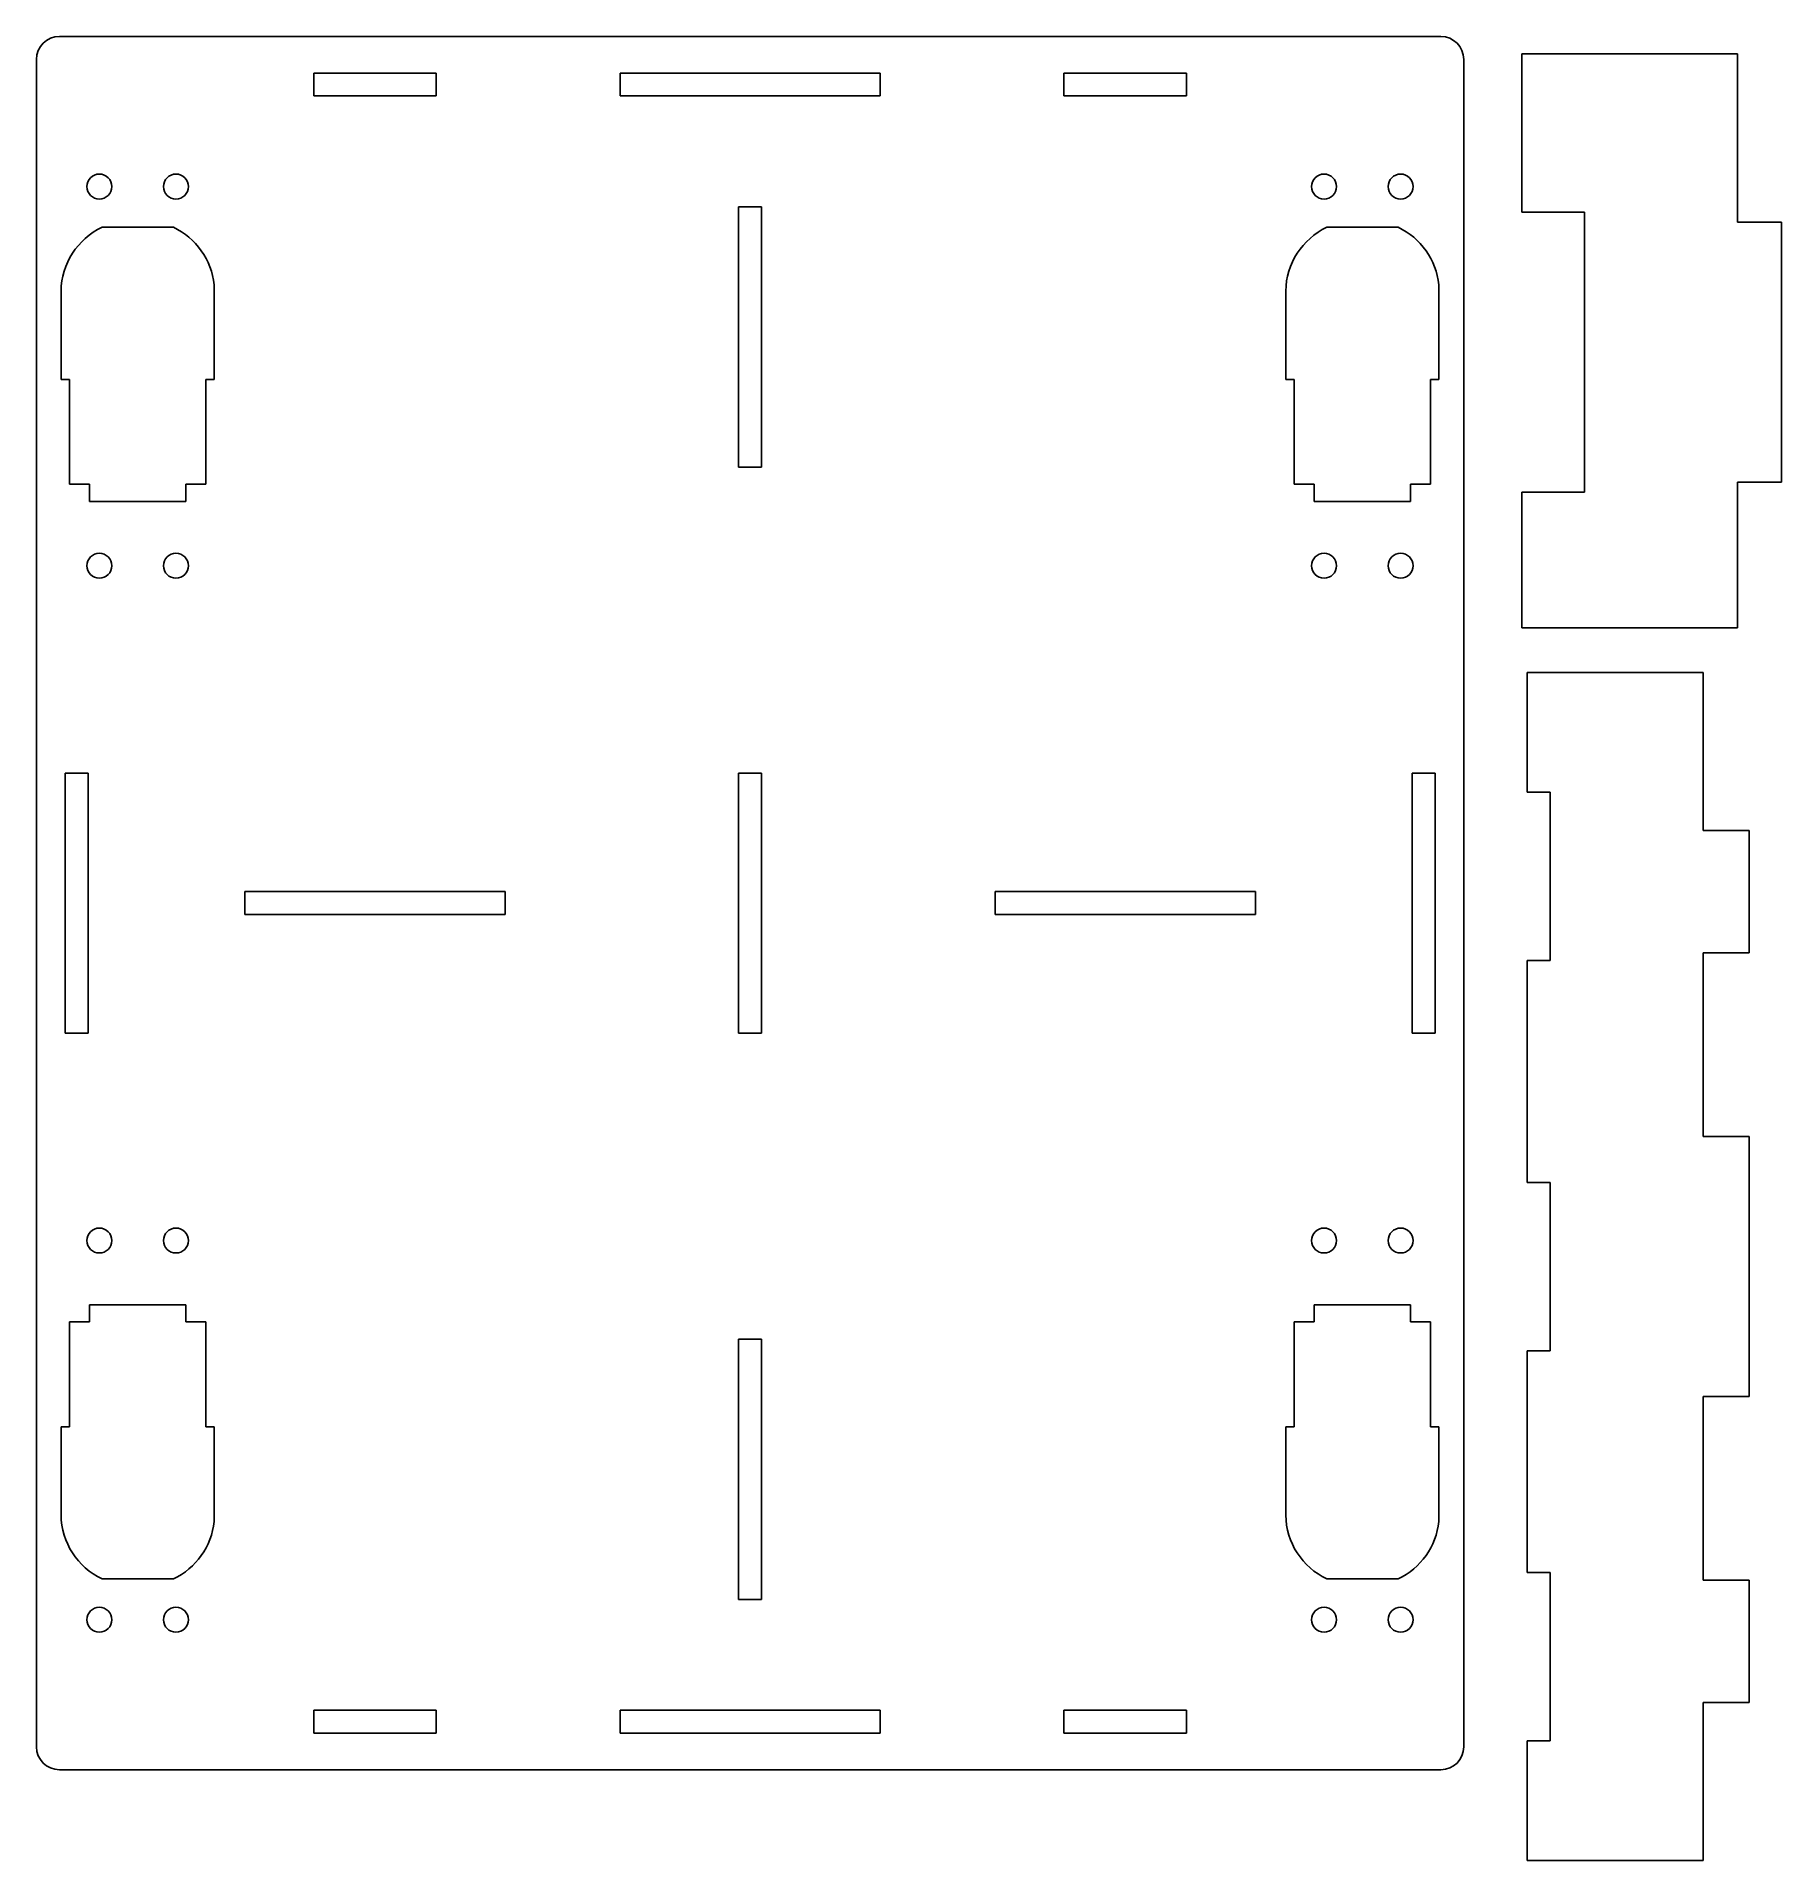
# Model space of a CAD drawing. Extents: x 811 to 1039, y -217 to 21.
import ezdxf

# ---------------------------------------------------------------- set-up
doc = ezdxf.new("R2010")
doc.units = 0
doc.layers.add('DEFAULT', color=7, linetype='CONTINUOUS')
doc.layers.add('LAYER_1', color=7, linetype='CONTINUOUS')

msp = doc.modelspace()

# ---------------------------------------------------------------- linework, layer by layer
at = {"layer": 'DEFAULT'}
for p, q in [((813.77, 21.27, 59.2), (994.23, 21.27, 59.2)), ((810.77, -202.27, 59.2), (810.77, 18.27, 59.2)), ((997.23, 18.27, 59.2), (997.23, -92, 59.2)), ((1033, 19, 76.43), (1004.8, 19, 76.43)), ((1004.8, 19, 76.43), (1004.8, -1.7, 76.43)), ((1033, -3, 76.43), (1033, 19, 76.43)), ((863, 16.5, 59.2), (847, 16.5, 59.2)), ((847, 16.5, 59.2), (847, 13.5, 59.2)), ((863, 13.5, 59.2), (863, 16.5, 59.2)), ((904, 16.5, 59.2), (887, 16.5, 59.2)), ((887, 16.5, 59.2), (887, 13.5, 59.2)), ((921, 16.5, 59.2), (904, 16.5, 59.2)), ((921, 13.5, 59.2), (921, 16.5, 59.2)), ((961, 16.5, 59.2), (945, 16.5, 59.2)), ((945, 16.5, 59.2), (945, 13.5, 59.2)), ((961, 13.5, 59.2), (961, 16.5, 59.2)), ((847, 13.5, 59.2), (863, 13.5, 59.2)), ((887, 13.5, 59.2), (921, 13.5, 59.2)), ((945, 13.5, 59.2), (961, 13.5, 59.2)), ((904, -1, 59.2), (902.5, -1, 59.2)), ((902.5, -1, 59.2), (902.5, -35, 59.2)), ((905.5, -1, 59.2), (904, -1, 59.2)), ((905.5, -35, 59.2), (905.5, -1, 59.2)), ((1004.8, -1.7, 76.43), (1013, -1.7, 76.43)), ((1013, -1.7, 76.43), (1013, -38.27, 76.43)), ((1038.74, -3, 76.43), (1033, -3, 76.43)), ((1038.74, -37, 76.43), (1038.74, -3, 76.43)), ((902.5, -35, 59.2), (905.5, -35, 59.2)), ((1033, -56, 76.43), (1033, -37, 76.43)), ((1033, -37, 76.43), (1038.74, -37, 76.43)), ((1013, -38.27, 76.43), (1004.8, -38.27, 76.43)), ((1004.8, -38.27, 76.43), (1004.8, -56, 76.43)), ((1004.8, -56, 76.43), (1033, -56, 76.43)), ((1028.5, -61.86, 73.7), (1005.5, -61.86, 73.7)), ((1005.5, -61.86, 73.7), (1005.5, -77.5, 73.7)), ((1028.5, -82.5, 73.7), (1028.5, -61.86, 73.7)), ((817.5, -75, 59.2), (814.5, -75, 59.2)), ((814.5, -75, 59.2), (814.5, -109, 59.2)), ((817.5, -109, 59.2), (817.5, -75, 59.2)), ((902.5, -75, 59.2), (902.5, -109, 59.2)), ((905.5, -75, 59.2), (902.5, -75, 59.2)), ((905.5, -109, 59.2), (905.5, -75, 59.2)), ((993.5, -75, 59.2), (990.5, -75, 59.2)), ((990.5, -75, 59.2), (990.5, -109, 59.2)), ((993.5, -92, 59.2), (993.5, -75, 59.2)), ((1005.5, -77.5, 73.7), (1008.5, -77.5, 73.7)), ((1008.5, -77.5, 73.7), (1008.5, -99.5, 73.7)), ((1034.5, -82.5, 73.7), (1028.5, -82.5, 73.7)), ((1034.5, -98.5, 73.7), (1034.5, -82.5, 73.7)), ((872, -90.5, 59.2), (838, -90.5, 59.2)), ((838, -90.5, 59.2), (838, -92, 59.2)), ((872, -93.5, 59.2), (872, -90.5, 59.2)), ((970, -90.5, 59.2), (936, -90.5, 59.2)), ((936, -90.5, 59.2), (936, -93.5, 59.2)), ((970, -93.5, 59.2), (970, -90.5, 59.2)), ((838, -92, 59.2), (838, -93.5, 59.2)), ((993.5, -109, 59.2), (993.5, -92, 59.2)), ((997.23, -92, 59.2), (997.23, -202.27, 59.2)), ((838, -93.5, 59.2), (872, -93.5, 59.2)), ((936, -93.5, 59.2), (970, -93.5, 59.2)), ((1008.5, -99.5, 73.7), (1005.5, -99.5, 73.7)), ((1005.5, -99.5, 73.7), (1005.5, -128.5, 73.7)), ((1028.5, -122.5, 73.7), (1028.5, -98.5, 73.7)), ((1028.5, -98.5, 73.7), (1034.5, -98.5, 73.7)), ((814.5, -109, 59.2), (817.5, -109, 59.2)), ((902.5, -109, 59.2), (905.5, -109, 59.2)), ((990.5, -109, 59.2), (993.5, -109, 59.2)), ((1034.5, -122.5, 73.7), (1028.5, -122.5, 73.7)), ((1034.5, -156.5, 73.7), (1034.5, -122.5, 73.7)), ((1005.5, -128.5, 73.7), (1008.5, -128.5, 73.7)), ((1008.5, -128.5, 73.7), (1008.5, -150.5, 73.7)), ((902.5, -149, 59.2), (902.5, -183, 59.2)), ((905.5, -149, 59.2), (902.5, -149, 59.2)), ((905.5, -183, 59.2), (905.5, -149, 59.2)), ((1008.5, -150.5, 73.7), (1005.5, -150.5, 73.7)), ((1005.5, -150.5, 73.7), (1005.5, -179.5, 73.7)), ((1028.5, -180.5, 73.7), (1028.5, -156.5, 73.7)), ((1028.5, -156.5, 73.7), (1034.5, -156.5, 73.7)), ((1005.5, -179.5, 73.7), (1008.5, -179.5, 73.7)), ((1008.5, -179.5, 73.7), (1008.5, -201.5, 73.7)), ((1034.5, -180.5, 73.7), (1028.5, -180.5, 73.7)), ((1034.5, -196.5, 73.7), (1034.5, -180.5, 73.7)), ((902.5, -183, 59.2), (905.5, -183, 59.2)), ((847, -197.5, 59.2), (847, -200.5, 59.2)), ((863, -197.5, 59.2), (847, -197.5, 59.2)), ((863, -200.5, 59.2), (863, -197.5, 59.2)), ((887, -197.5, 59.2), (887, -200.5, 59.2)), ((921, -197.5, 59.2), (887, -197.5, 59.2)), ((921, -200.5, 59.2), (921, -197.5, 59.2)), ((961, -197.5, 59.2), (945, -197.5, 59.2)), ((945, -197.5, 59.2), (945, -200.5, 59.2)), ((961, -200.5, 59.2), (961, -197.5, 59.2)), ((1028.5, -217.14, 73.7), (1028.5, -196.5, 73.7)), ((1028.5, -196.5, 73.7), (1034.5, -196.5, 73.7)), ((847, -200.5, 59.2), (863, -200.5, 59.2)), ((887, -200.5, 59.2), (921, -200.5, 59.2)), ((945, -200.5, 59.2), (961, -200.5, 59.2)), ((1005.5, -201.5, 73.7), (1005.5, -217.14, 73.7)), ((1008.5, -201.5, 73.7), (1005.5, -201.5, 73.7)), ((994.23, -205.27, 59.2), (813.77, -205.27, 59.2)), ((1005.5, -217.14, 73.7), (1028.5, -217.14, 73.7))]:
    msp.add_line(p, q, dxfattribs=at)
at = {"layer": 'DEFAULT', "extrusion": (0, 0, -1)}
for centre, start, end in [((-813.77, 18.27, -59.2), 0, 90), ((-994.23, 18.27, -59.2), 90, 180), ((-813.77, -202.27, -59.2), 270, 0), ((-994.23, -202.27, -59.2), 180, 270)]:
    msp.add_arc(centre, 3, start, end, dxfattribs=at)
at = {"layer": 'LAYER_1', "color": 1}
for p, q in [((819.34, -3.66, 59.2), (828.65, -3.66, 59.2)), ((979.35, -3.66, 59.2), (988.65, -3.66, 59.2)), ((833.98, -11.18, 59.2), (833.98, -23.54, 59.2)), ((993.98, -11.18, 59.2), (993.98, -23.54, 59.2)), ((813.98, -23.54, 59.2), (813.98, -12, 59.2)), ((973.98, -23.54, 59.2), (973.98, -12, 59.2)), ((815.08, -23.54, 59.2), (813.98, -23.54, 59.2)), ((815.08, -37.26, 59.2), (815.08, -23.54, 59.2)), ((833.98, -23.54, 59.2), (832.88, -23.54, 59.2)), ((832.88, -23.54, 59.2), (832.88, -37.26, 59.2)), ((975.08, -23.54, 59.2), (973.98, -23.54, 59.2)), ((975.08, -37.26, 59.2), (975.08, -23.54, 59.2)), ((993.98, -23.54, 59.2), (992.88, -23.54, 59.2)), ((992.88, -23.54, 59.2), (992.88, -37.26, 59.2)), ((817.68, -37.26, 59.2), (815.08, -37.26, 59.2)), ((817.68, -39.51, 59.2), (817.68, -37.26, 59.2)), ((832.88, -37.26, 59.2), (830.28, -37.26, 59.2)), ((830.28, -37.26, 59.2), (830.28, -39.51, 59.2)), ((977.68, -37.26, 59.2), (975.08, -37.26, 59.2)), ((977.68, -39.51, 59.2), (977.68, -37.26, 59.2)), ((992.88, -37.26, 59.2), (990.28, -37.26, 59.2)), ((990.28, -37.26, 59.2), (990.28, -39.51, 59.2)), ((830.28, -39.51, 59.2), (817.68, -39.51, 59.2)), ((990.28, -39.51, 59.2), (977.68, -39.51, 59.2)), ((830.28, -144.49, 59.2), (817.68, -144.49, 59.2)), ((817.68, -144.49, 59.2), (817.68, -146.74, 59.2)), ((830.28, -146.74, 59.2), (830.28, -144.49, 59.2)), ((990.28, -144.49, 59.2), (977.68, -144.49, 59.2)), ((977.68, -144.49, 59.2), (977.68, -146.74, 59.2)), ((990.28, -146.74, 59.2), (990.28, -144.49, 59.2)), ((817.68, -146.74, 59.2), (815.08, -146.74, 59.2)), ((815.08, -146.74, 59.2), (815.08, -160.46, 59.2)), ((832.88, -146.74, 59.2), (830.28, -146.74, 59.2)), ((832.88, -160.46, 59.2), (832.88, -146.74, 59.2)), ((977.68, -146.74, 59.2), (975.08, -146.74, 59.2)), ((975.08, -146.74, 59.2), (975.08, -160.46, 59.2)), ((992.88, -146.74, 59.2), (990.28, -146.74, 59.2)), ((992.88, -160.46, 59.2), (992.88, -146.74, 59.2)), ((815.08, -160.46, 59.2), (813.98, -160.46, 59.2)), ((813.98, -160.46, 59.2), (813.98, -172, 59.2)), ((833.98, -160.46, 59.2), (832.88, -160.46, 59.2)), ((833.98, -172.82, 59.2), (833.98, -160.46, 59.2)), ((975.08, -160.46, 59.2), (973.98, -160.46, 59.2)), ((973.98, -160.46, 59.2), (973.98, -172, 59.2)), ((993.98, -160.46, 59.2), (992.88, -160.46, 59.2)), ((993.98, -172.82, 59.2), (993.98, -160.46, 59.2)), ((819.34, -180.34, 59.2), (828.65, -180.34, 59.2)), ((979.35, -180.34, 59.2), (988.65, -180.34, 59.2))]:
    msp.add_line(p, q, dxfattribs=at)
at = {"layer": 'LAYER_1', "color": 20}
for centre in [(818.98, 1.66, 59.2), (828.98, 1.66, 59.2), (978.98, 1.66, 59.2), (988.98, 1.66, 59.2), (818.98, -47.9, 59.2), (828.98, -47.9, 59.2), (978.98, -47.9, 59.2), (988.98, -47.9, 59.2)]:
    msp.add_circle(centre, 1.63, dxfattribs=at)
at = {"layer": 'LAYER_1', "color": 20, "extrusion": (0, 0, -1)}
for centre in [(-818.98, -136.1, -59.2), (-828.98, -136.1, -59.2), (-978.98, -136.1, -59.2), (-988.98, -136.1, -59.2), (-818.98, -185.66, -59.2), (-828.98, -185.66, -59.2), (-978.98, -185.66, -59.2), (-988.98, -185.66, -59.2)]:
    msp.add_circle(centre, 1.63, dxfattribs=at)
at = {"layer": 'LAYER_1', "color": 1, "extrusion": (0, 0, -1)}
for centre, radius, start, end in [((-823.34, -12.13, -59.2), 9.36, 0.7677, 64.7314), ((-824.61, -12.17, -59.2), 9.42, 115.415, 173.9783), ((-983.34, -12.13, -59.2), 9.36, 0.7677, 64.7314), ((-984.61, -12.17, -59.2), 9.42, 115.415, 173.9783)]:
    msp.add_arc(centre, radius, start, end, dxfattribs=at)
at = {"layer": 'LAYER_1', "color": 1}
for centre, radius, start, end in [((823.34, -171.87, 59.2), 9.36, 180.7677, 244.7314), ((824.61, -171.83, 59.2), 9.42, 295.415, 353.9783), ((983.34, -171.87, 59.2), 9.36, 180.7677, 244.7314), ((984.61, -171.83, 59.2), 9.42, 295.415, 353.9783)]:
    msp.add_arc(centre, radius, start, end, dxfattribs=at)

doc.saveas('drawing.dxf')
